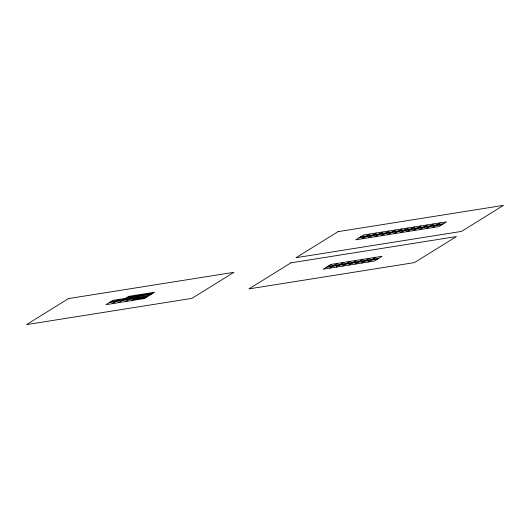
<?xml version="1.0" encoding="UTF-8"?>
<svg xmlns="http://www.w3.org/2000/svg" width="530" height="530" viewBox="0 0 530 530"><rect width="100%" height="100%" fill="white"/><g stroke="black" fill="none" stroke-linecap="round" stroke-linejoin="round"><path stroke-width="0.79" d="M112.373 303.65L119.303 299.351M118.76 302.637L128.929 296.33L154.475 292.269L144.299 298.575L105.987 304.664L112.916 300.364L151.229 294.282M125.822 301.51L135.991 295.203M131.526 300.603L141.702 294.302M362.235 238.772L369.88 234.035M368.622 237.758L376.267 233.021M375.008 236.744L382.653 232.007M381.395 235.731L389.033 230.994M329.693 268.14L337.338 263.403M387.781 234.717L395.42 229.98M336.08 267.127L343.718 262.39M394.168 233.703L401.806 228.967M342.466 266.113L350.105 261.376M400.554 232.69L408.193 227.953M348.853 265.099L356.491 260.363M406.934 231.676L414.579 226.939M355.239 264.086L362.878 259.349M413.32 230.663L420.966 225.926M361.619 263.072L369.264 258.335M419.707 229.649L427.346 224.906M368.005 262.052L375.651 257.315M426.093 228.629L433.732 223.892M432.48 227.615L440.119 222.878M360.4 236.97L443.411 223.786M358.949 237.864L441.96 224.687M127.306 297.33L152.852 293.276M327.851 266.338L378.937 258.223M326.407 267.233L377.486 259.124M110.849 301.643L149.162 295.561M109.233 302.65L147.545 296.568M133.149 299.602L145.922 297.575M68.516 298.582L26.5 324.625L191.94 298.357L233.962 272.307L68.516 298.582M338.06 231.643L296.038 257.693L461.484 231.418L503.5 205.375L338.06 231.643M290.957 262.84L248.941 288.89L414.387 262.615L456.403 236.565L290.957 262.84M363.494 235.048L355.855 239.785L438.867 226.602L446.505 221.865L363.494 235.048M330.952 264.417L323.307 269.154L374.392 261.038L382.037 256.301L330.952 264.417"/></g></svg>
